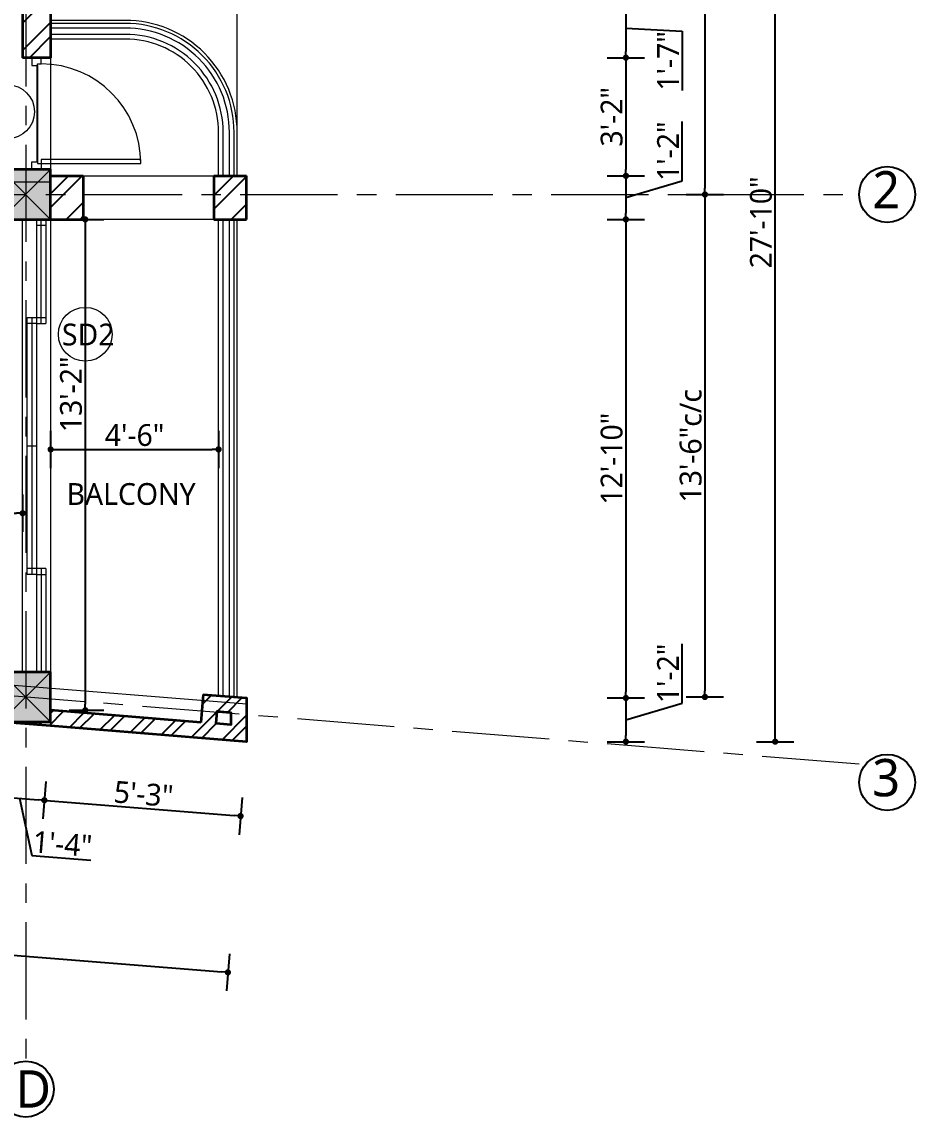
# Model space of a CAD drawing. Header units: inches. Extents: x 17146 to 31738, y -8920 to -2452.
# Drawn here: x 26841.2 to 27128.4, y -5476.1 to -5124 of the extents above; entities that cross this region are included whole.
import ezdxf

# ---------------------------------------------------------------- set-up
doc = ezdxf.new("R2010")
doc.units = ezdxf.units.IN
doc.header["$LTSCALE"] = 25
doc.header["$MEASUREMENT"] = 0
doc.header["$PDMODE"] = 3
doc.linetypes.add('CENTER', pattern=[2, 1.25, -0.25, 0.25, -0.25])
doc.layers.get('Defpoints').update_dxf_attribs({"color": 251})
for name, color, linetype in [('A-HATCH', 7, 'Continuous'), ('Text-external', 7, 'Continuous'), ('Text-internal', 7, 'Continuous')]:
    doc.layers.add(name, color=color, linetype=linetype)
for name, color, linetype, lineweight in [('A_Grid Name', 216, 'Continuous', 5), ('Center line', 252, 'CENTER', 20), ('Column', 130, 'Continuous', 35), ('Dim-external', 151, 'Continuous', 9), ('Dim-internal', 150, 'Continuous', 9), ('Door-window', 40, 'Continuous', 15), ('Elevation3', 74, 'Continuous', 13), ('Hatch', 253, 'Continuous', 13), ('Railing', 153, 'Continuous', 18), ('sill', 30, 'Continuous', 20), ('text window', 212, 'Continuous', 20), ('Wall-Section', 6, 'Continuous', 35)]:
    doc.layers.add(name, color=color, linetype=linetype, lineweight=lineweight)
doc.styles.add('caption 1in-8ft', font='trebuc.ttf', dxfattribs={"height": 12})
doc.styles.add('int text 1in-8ft', font='trebuc.ttf', dxfattribs={"height": 7})
doc.dimstyles.new('dim 1in-8ft', dxfattribs={"dimtxt": 7, "dimasz": 2, "dimexe": 6, "dimexo": 6, "dimgap": 1, "dimtad": 1, "dimdec": 0, "dimzin": 0, "dimdsep": 46, "dimlunit": 4, "dimtxsty": 'int text 1in-8ft', "dimblk": 'DOT', "dimcen": 4, "dimdle": 6, "dimclrt": 7, "dimadec": 0, "dimazin": 0, "dimtfac": 1, "dimtdec": 0, "dimtofl": 0, "dimtmove": 0, "dimatfit": 3, "dimfxl": 6, "dimfxlon": 1, "dimtolj": 1, "dimtzin": 0, "dimarcsym": 0})
doc.dimstyles.new('dim 1in-8ft c-c', dxfattribs={"dimtxt": 7, "dimasz": 2, "dimexe": 6, "dimexo": 6, "dimgap": 1, "dimtad": 1, "dimdec": 0, "dimzin": 0, "dimdsep": 46, "dimlunit": 4, "dimtxsty": 'int text 1in-8ft', "dimblk": 'DOT', "dimcen": 4, "dimdle": 6, "dimclrt": 7, "dimadec": 0, "dimazin": 0, "dimtfac": 1, "dimtdec": 0, "dimtofl": 0, "dimtmove": 0, "dimatfit": 3, "dimfxl": 6, "dimfxlon": 1, "dimtolj": 1, "dimtzin": 0, "dimarcsym": 0})
pattern_1 = [(45, (21802.997, -5241.595), (-6.629126, 6.629126), []), (45, (21807.416, -5241.595), (-6.629126, 6.629126), [])]

# ---------------------------------------------------------------- blocks, each defined once
blk = doc.blocks.new('col')
at = {"layer": 'Hatch'}
h = blk.add_hatch(color=256, dxfattribs=at)
h.dxf.hatch_style = 1
h.paths.add_polyline_path([(-8, -8), (8, -8), (8, 8), (-8, 8)])
at = {"layer": 'Column'}
blk.add_lwpolyline([(-8, -8), (8, -8), (8, 8), (-8, 8)], close=True, dxfattribs=at)
at = {"layer": 'Dim-external'}
for p, q in [((-8, 8), (8, -8)), ((8, 8), (-8, -8))]:
    blk.add_line(p, q, dxfattribs=at)
blk = doc.blocks.new('gridd')
at = {"layer": 'Dim-external'}
for p in [(507, -150), (507, -311.55)]:
    blk.add_blockref('col', p, dxfattribs=at)
blk = doc.blocks.new('*U14')
at = {"lineweight": 20}
for points in [[(0, -1.5), (0, 1.5), (2.5, 1.5), (2.5, -0.25), (2, -0.25), (2, -1.5)], [(36, -1.5), (36, 1.5), (33.5, 1.5), (33.5, -0.25), (34, -0.25), (34, -1.5)], [(2, -1.5), (2, -33.5), (3.25, -33.47), (3.25, -1.5)]]:
    blk.add_lwpolyline(points, close=True, dxfattribs=at)
at = {"lineweight": 13}
blk.add_arc((2, -1.5), 32, 270, 0, dxfattribs=at)
at = {"layer": 'Defpoints'}
blk.add_line((2.5, -0.25), (33.5, -0.25), dxfattribs=at)
blk = doc.blocks.new('grid')
at = {"layer": 'Center line'}
for p, q in [((506, 115), (506, -429.63)), ((-175, -151), (774, -151)), ((774, -334.17), (-175, -257.62))]:
    blk.add_line(p, q, dxfattribs=at)
at = {"layer": 'Text-external'}
for centre in [(783, -151), (783, -340), (506, -438.63)]:
    blk.add_circle(centre, 9, dxfattribs=at)
at = {"layer": 'Text-external', "char_height": 12, "width": 130.1671, "attachment_point": 1, "style": 'caption 1in-8ft'}
for s, insert in [('2', (778.23, -143.48)), ('3', (778.23, -332.48)), ('D', (502.71, -432.61))]:
    blk.add_mtext(s, dxfattribs=dict(at, insert=insert))
blk = doc.blocks.new('_Dot')
at = {"color": 0, "linetype": 'ByBlock', "lineweight": -2}
blk.add_line((-0.5, 0), (-1, 0), dxfattribs=at)
at = {"color": 0, "linetype": 'ByBlock', "const_width": 0.5}
blk.add_lwpolyline([(-0.25, 0, 1), (0.25, 0, 1)], format="xyb", close=True, dxfattribs=at)
blk = doc.blocks.new('*D260')
at = {"layer": 'Defpoints', "color": 0, "transparency": 16777216}
for p in [(26834.44, -5349.03), (26850.44, -5349.19), (26848.42, -5374.24)]:
    blk.add_point(p, dxfattribs=at)
at = {"layer": 'Dim-external', "color": 0, "lineweight": -2, "transparency": 16777216}
for p, q in [((26832.99, -5366.97), (26832.03, -5378.94)), ((26848.9, -5368.26), (26847.94, -5380.22)), ((26834.5, -5373.12), (26846.42, -5374.08)), ((26840.46, -5373.6), (26844.4, -5391.97)), ((26844.4, -5391.97), (26863.37, -5393.5))]:
    blk.add_line(p, q, dxfattribs=at)
at = {"layer": 'Dim-external', "color": 0, "lineweight": -2, "transparency": 16777216, "xscale": 2, "yscale": 2, "zscale": 2}
for p, rotation in [((26832.51, -5372.95), 175.3884517382356), ((26848.42, -5374.24), 355.3884517382356)]:
    blk.add_blockref('_Dot', p, dxfattribs=dict(at, rotation=rotation))
at = {"layer": 'Dim-external', "color": 7, "transparency": 16777216, "insert": (26854.24, -5388.25), "char_height": 7, "attachment_point": 5, "rotation": 355.3885, "style": 'int text 1in-8ft'}
blk.add_mtext('\\A1;1\'-4"', dxfattribs=at)
blk = doc.blocks.new('*D261')
at = {"layer": 'Defpoints', "color": 0, "transparency": 16777216}
for p in [(26850.44, -5349.19), (26913.44, -5355.4), (26911.51, -5379.33)]:
    blk.add_point(p, dxfattribs=at)
at = {"layer": 'Dim-external', "color": 0, "lineweight": -2, "transparency": 16777216}
for p, q in [((26848.9, -5368.26), (26847.94, -5380.22)), ((26911.99, -5373.35), (26911.03, -5385.31)), ((26850.41, -5374.4), (26909.51, -5379.17))]:
    blk.add_line(p, q, dxfattribs=at)
at = {"layer": 'Dim-external', "color": 0, "lineweight": -2, "transparency": 16777216, "xscale": 2, "yscale": 2, "zscale": 2}
for p, rotation in [((26848.42, -5374.24), 175.3884517382356), ((26911.51, -5379.33), 355.3884517382356)]:
    blk.add_blockref('_Dot', p, dxfattribs=dict(at, rotation=rotation))
at = {"layer": 'Dim-external', "color": 7, "transparency": 16777216, "insert": (26880.33, -5372.24), "char_height": 7, "attachment_point": 5, "rotation": 355.3885, "style": 'int text 1in-8ft'}
blk.add_mtext('\\A1;5\'-3"', dxfattribs=at)
blk = doc.blocks.new('*D263')
at = {"layer": 'Defpoints', "color": 0, "transparency": 16777216}
for p in [(26676.44, -5327.64), (26842.44, -5341.03), (26837.4, -5403.45)]:
    blk.add_point(p, dxfattribs=at)
at = {"layer": 'Dim-external', "color": 0, "lineweight": -2, "transparency": 16777216}
for p, q in [((26671.89, -5384.08), (26670.92, -5396.04)), ((26673.4, -5390.22), (26835.41, -5403.29)), ((26837.89, -5397.47), (26836.92, -5409.43))]:
    blk.add_line(p, q, dxfattribs=at)
at = {"layer": 'Dim-external', "color": 0, "lineweight": -2, "transparency": 16777216, "xscale": 2, "yscale": 2, "zscale": 2}
for p, rotation in [((26671.4, -5390.06), 175.38845173824), ((26837.4, -5403.45), 355.38845173824)]:
    blk.add_blockref('_Dot', p, dxfattribs=dict(at, rotation=rotation))
at = {"layer": 'Dim-external', "color": 7, "transparency": 16777216, "insert": (26754.77, -5392.21), "char_height": 7, "attachment_point": 5, "rotation": 355.3885, "style": 'int text 1in-8ft'}
blk.add_mtext('\\A1;13\'-11"c/c', dxfattribs=at)
blk = doc.blocks.new('*D274')
at = {"layer": 'Defpoints', "color": 0, "transparency": 16777216}
for p in [(26850.44, -5135.48), (26850.44, -5173.48), (27035.44, -5173.48)]:
    blk.add_point(p, dxfattribs=at)
at = {"layer": 'Dim-external', "color": 0, "lineweight": -2, "transparency": 16777216}
for p, q in [((27029.44, -5135.48), (27041.44, -5135.48)), ((27035.44, -5137.48), (27035.44, -5171.48)), ((27029.44, -5173.48), (27041.44, -5173.48))]:
    blk.add_line(p, q, dxfattribs=at)
at = {"layer": 'Dim-external', "color": 0, "lineweight": -2, "transparency": 16777216, "xscale": 2, "yscale": 2, "zscale": 2}
for p, rotation in [((27035.44, -5135.48), 90), ((27035.44, -5173.48), 270)]:
    blk.add_blockref('_Dot', p, dxfattribs=dict(at, rotation=rotation))
at = {"layer": 'Dim-external', "color": 7, "transparency": 16777216, "insert": (27030.88, -5154.48), "char_height": 7, "attachment_point": 5, "rotation": 90, "style": 'int text 1in-8ft'}
blk.add_mtext('\\A1;3\'-2"', dxfattribs=at)
blk = doc.blocks.new('*D275')
at = {"layer": 'Defpoints', "color": 0, "transparency": 16777216}
for p in [(26860.94, -5173.48), (26859.44, -5187.48), (27035.44, -5187.48)]:
    blk.add_point(p, dxfattribs=at)
at = {"layer": 'Dim-external', "color": 0, "lineweight": -2, "transparency": 16777216}
for p, q in [((27053.48, -5175.07), (27053.48, -5156.04)), ((27029.44, -5173.48), (27041.44, -5173.48)), ((27035.44, -5180.48), (27053.48, -5175.07)), ((27035.44, -5175.48), (27035.44, -5185.48)), ((27029.44, -5187.48), (27041.44, -5187.48))]:
    blk.add_line(p, q, dxfattribs=at)
at = {"layer": 'Dim-external', "color": 0, "lineweight": -2, "transparency": 16777216, "xscale": 2, "yscale": 2, "zscale": 2}
for p, rotation in [((27035.44, -5173.48), 90), ((27035.44, -5187.48), 270)]:
    blk.add_blockref('_Dot', p, dxfattribs=dict(at, rotation=rotation))
at = {"layer": 'Dim-external', "color": 7, "transparency": 16777216, "insert": (27048.97, -5165.55), "char_height": 7, "attachment_point": 5, "rotation": 90, "style": 'int text 1in-8ft'}
blk.add_mtext('\\A1;1\'-2"', dxfattribs=at)
blk = doc.blocks.new('*D276')
at = {"layer": 'Defpoints', "color": 0, "transparency": 16777216}
for p in [(26913.44, -5187.48), (26913.44, -5341.36), (27035.44, -5341.36)]:
    blk.add_point(p, dxfattribs=at)
at = {"layer": 'Dim-external', "color": 0, "lineweight": -2, "transparency": 16777216}
for p, q in [((27029.44, -5187.48), (27041.44, -5187.48)), ((27035.44, -5189.48), (27035.44, -5339.36)), ((27029.44, -5341.36), (27041.44, -5341.36))]:
    blk.add_line(p, q, dxfattribs=at)
at = {"layer": 'Dim-external', "color": 0, "lineweight": -2, "transparency": 16777216, "xscale": 2, "yscale": 2, "zscale": 2}
for p, rotation in [((27035.44, -5187.48), 90), ((27035.44, -5341.36), 270)]:
    blk.add_blockref('_Dot', p, dxfattribs=dict(at, rotation=rotation))
at = {"layer": 'Dim-external', "color": 7, "transparency": 16777216, "insert": (27030.88, -5264.42), "char_height": 7, "attachment_point": 5, "rotation": 90, "style": 'int text 1in-8ft'}
blk.add_mtext('\\A1;12\'-10"', dxfattribs=at)
blk = doc.blocks.new('*D277')
at = {"layer": 'Defpoints', "color": 0, "transparency": 16777216}
for p in [(26913.44, -5341.36), (26913.44, -5355.4), (27035.44, -5355.4)]:
    blk.add_point(p, dxfattribs=at)
at = {"layer": 'Dim-external', "color": 0, "lineweight": -2, "transparency": 16777216}
for p, q in [((27053.48, -5342.97), (27053.48, -5323.94)), ((27029.44, -5341.36), (27041.44, -5341.36)), ((27035.44, -5348.38), (27053.48, -5342.97)), ((27035.44, -5343.36), (27035.44, -5353.4)), ((27029.44, -5355.4), (27041.44, -5355.4))]:
    blk.add_line(p, q, dxfattribs=at)
at = {"layer": 'Dim-external', "color": 0, "lineweight": -2, "transparency": 16777216, "xscale": 2, "yscale": 2, "zscale": 2}
for p, rotation in [((27035.44, -5341.36), 90), ((27035.44, -5355.4), 270)]:
    blk.add_blockref('_Dot', p, dxfattribs=dict(at, rotation=rotation))
at = {"layer": 'Dim-external', "color": 7, "transparency": 16777216, "insert": (27048.97, -5333.45), "char_height": 7, "attachment_point": 5, "rotation": 90, "style": 'int text 1in-8ft'}
blk.add_mtext('\\A1;1\'-2"', dxfattribs=at)
blk = doc.blocks.new('*D278')
at = {"layer": 'Defpoints', "color": 0, "transparency": 16777216}
for p in [(26842.44, -5029.48), (26850.44, -5179.48), (27060.86, -5179.48)]:
    blk.add_point(p, dxfattribs=at)
at = {"layer": 'Dim-external', "color": 0, "lineweight": -2, "transparency": 16777216}
for p, q in [((27054.86, -5029.48), (27066.86, -5029.48)), ((27060.86, -5031.48), (27060.86, -5177.48)), ((27054.86, -5179.48), (27066.86, -5179.48))]:
    blk.add_line(p, q, dxfattribs=at)
at = {"layer": 'Dim-external', "color": 0, "lineweight": -2, "transparency": 16777216, "xscale": 2, "yscale": 2, "zscale": 2}
for p, rotation in [((27060.86, -5029.48), 90), ((27060.86, -5179.48), 270)]:
    blk.add_blockref('_Dot', p, dxfattribs=dict(at, rotation=rotation))
at = {"layer": 'Dim-external', "color": 7, "transparency": 16777216, "insert": (27056.29, -5103.48), "char_height": 7, "attachment_point": 5, "rotation": 90, "style": 'int text 1in-8ft'}
blk.add_mtext('\\A1;12\'-6"c/c', dxfattribs=at)
blk = doc.blocks.new('*D279')
at = {"layer": 'Defpoints', "color": 0, "transparency": 16777216}
for p in [(26850.44, -5179.48), (26842.44, -5341.03), (27060.86, -5341.03)]:
    blk.add_point(p, dxfattribs=at)
at = {"layer": 'Dim-external', "color": 0, "lineweight": -2, "transparency": 16777216}
for p, q in [((27054.86, -5179.48), (27066.86, -5179.48)), ((27060.86, -5181.48), (27060.86, -5339.03)), ((27054.86, -5341.03), (27066.86, -5341.03))]:
    blk.add_line(p, q, dxfattribs=at)
at = {"layer": 'Dim-external', "color": 0, "lineweight": -2, "transparency": 16777216, "xscale": 2, "yscale": 2, "zscale": 2}
for p, rotation in [((27060.86, -5179.48), 90), ((27060.86, -5341.03), 270)]:
    blk.add_blockref('_Dot', p, dxfattribs=dict(at, rotation=rotation))
at = {"layer": 'Dim-external', "color": 7, "transparency": 16777216, "insert": (27056.29, -5260.26), "char_height": 7, "attachment_point": 5, "rotation": 90, "style": 'int text 1in-8ft'}
blk.add_mtext('\\A1;13\'-6"c/c', dxfattribs=at)
blk = doc.blocks.new('*D280')
at = {"layer": 'Defpoints', "color": 0, "transparency": 16777216}
for p in [(26913.44, -5021.48), (27083.44, -5021.48), (26913.44, -5355.4)]:
    blk.add_point(p, dxfattribs=at)
at = {"layer": 'Dim-external', "color": 0, "lineweight": -2, "transparency": 16777216}
for p, q in [((27077.44, -5021.48), (27089.44, -5021.48)), ((27083.44, -5353.4), (27083.44, -5023.48)), ((27077.44, -5355.4), (27089.44, -5355.4))]:
    blk.add_line(p, q, dxfattribs=at)
at = {"layer": 'Dim-external', "color": 0, "lineweight": -2, "transparency": 16777216, "xscale": 2, "yscale": 2, "zscale": 2}
for p, rotation in [((27083.44, -5021.48), 90), ((27083.44, -5355.4), 270)]:
    blk.add_blockref('_Dot', p, dxfattribs=dict(at, rotation=rotation))
at = {"layer": 'Dim-external', "color": 7, "transparency": 16777216, "insert": (27078.88, -5188.44), "char_height": 7, "attachment_point": 5, "rotation": 90, "style": 'int text 1in-8ft'}
blk.add_mtext('\\A1;27\'-10"', dxfattribs=at)
blk = doc.blocks.new('*D288')
at = {"layer": 'Defpoints', "color": 0, "transparency": 16777216}
for p in [(26266.44, -5303.22), (26913.44, -5355.4), (26907.45, -5429.58)]:
    blk.add_point(p, dxfattribs=at)
at = {"layer": 'Dim-external', "color": 0, "lineweight": -2, "transparency": 16777216}
for p, q in [((26260.94, -5371.41), (26259.97, -5383.37)), ((26262.45, -5377.55), (26905.46, -5429.42)), ((26907.94, -5423.6), (26906.97, -5435.56))]:
    blk.add_line(p, q, dxfattribs=at)
at = {"layer": 'Dim-external', "color": 0, "lineweight": -2, "transparency": 16777216, "xscale": 2, "yscale": 2, "zscale": 2}
for p, rotation in [((26260.45, -5377.39), 175.3884517382375), ((26907.45, -5429.58), 355.3884517382375)]:
    blk.add_blockref('_Dot', p, dxfattribs=dict(at, rotation=rotation))
at = {"layer": 'Dim-external', "color": 7, "transparency": 16777216, "insert": (26584.32, -5398.96), "char_height": 7, "attachment_point": 5, "rotation": 355.3885, "style": 'int text 1in-8ft'}
blk.add_mtext('\\A1;54\'-1"', dxfattribs=at)
blk = doc.blocks.new('*D292')
at = {"layer": 'Defpoints', "color": 0, "transparency": 16777216}
for p in [(26841.44, -5116.48), (26850.44, -5135.48), (27035.44, -5135.48)]:
    blk.add_point(p, dxfattribs=at)
at = {"layer": 'Dim-external', "color": 0, "lineweight": -2, "transparency": 16777216}
for p, q in [((27029.44, -5116.48), (27041.44, -5116.48)), ((27035.44, -5118.48), (27035.44, -5133.48)), ((27035.44, -5125.98), (27053.48, -5127)), ((27053.48, -5127), (27053.48, -5146.03)), ((27029.44, -5135.48), (27041.44, -5135.48))]:
    blk.add_line(p, q, dxfattribs=at)
at = {"layer": 'Dim-external', "color": 0, "lineweight": -2, "transparency": 16777216, "xscale": 2, "yscale": 2, "zscale": 2}
for p, rotation in [((27035.44, -5116.48), 90), ((27035.44, -5135.48), 270)]:
    blk.add_blockref('_Dot', p, dxfattribs=dict(at, rotation=rotation))
at = {"layer": 'Dim-external', "color": 7, "transparency": 16777216, "insert": (27048.98, -5136.51), "char_height": 7, "attachment_point": 5, "rotation": 90, "style": 'int text 1in-8ft'}
blk.add_mtext('\\A1;1\'-7"', dxfattribs=at)
blk = doc.blocks.new('*D457')
at = {"layer": 'Defpoints', "color": 0, "transparency": 16777216}
for p in [(26673.44, -5221.48), (26841.44, -5221.48), (26841.44, -5281.97)]:
    blk.add_point(p, dxfattribs=at)
at = {"layer": 'Dim-internal', "color": 0, "lineweight": -2, "transparency": 16777216}
for p, q in [((26673.44, -5275.97), (26673.44, -5287.97)), ((26841.44, -5275.97), (26841.44, -5287.97)), ((26675.44, -5281.97), (26839.44, -5281.97))]:
    blk.add_line(p, q, dxfattribs=at)
at = {"layer": 'Dim-internal', "color": 0, "lineweight": -2, "transparency": 16777216, "xscale": 2, "yscale": 2, "zscale": 2, "rotation": 180}
blk.add_blockref('_Dot', (26673.44, -5281.97), dxfattribs=at)
at = {"layer": 'Dim-internal', "color": 0, "lineweight": -2, "transparency": 16777216, "xscale": 2, "yscale": 2, "zscale": 2}
blk.add_blockref('_Dot', (26841.44, -5281.97), dxfattribs=at)
at = {"layer": 'Dim-internal', "color": 7, "transparency": 16777216, "insert": (26757.44, -5277.47), "char_height": 7, "attachment_point": 5, "style": 'int text 1in-8ft'}
blk.add_mtext("\\A1;14'", dxfattribs=at)
blk = doc.blocks.new('*D459')
at = {"layer": 'Defpoints', "color": 0, "transparency": 16777216}
for p in [(26850.44, -5185.48), (26904.44, -5185.48), (26904.44, -5261.43)]:
    blk.add_point(p, dxfattribs=at)
at = {"layer": 'Dim-internal', "color": 0, "lineweight": -2, "transparency": 16777216}
for p, q in [((26850.44, -5255.43), (26850.44, -5267.43)), ((26904.44, -5255.43), (26904.44, -5267.43)), ((26852.44, -5261.43), (26902.44, -5261.43))]:
    blk.add_line(p, q, dxfattribs=at)
at = {"layer": 'Dim-internal', "color": 0, "lineweight": -2, "transparency": 16777216, "xscale": 2, "yscale": 2, "zscale": 2, "rotation": 180}
blk.add_blockref('_Dot', (26850.44, -5261.43), dxfattribs=at)
at = {"layer": 'Dim-internal', "color": 0, "lineweight": -2, "transparency": 16777216, "xscale": 2, "yscale": 2, "zscale": 2}
blk.add_blockref('_Dot', (26904.44, -5261.43), dxfattribs=at)
at = {"layer": 'Dim-internal', "color": 7, "transparency": 16777216, "insert": (26877.44, -5256.86), "char_height": 7, "attachment_point": 5, "style": 'int text 1in-8ft'}
blk.add_mtext('\\A1;4\'-6"', dxfattribs=at)
blk = doc.blocks.new('*D460')
at = {"layer": 'Defpoints', "color": 0, "transparency": 16777216}
for p in [(26850.44, -5187.48), (26850.44, -5345.31), (26861.58, -5345.31)]:
    blk.add_point(p, dxfattribs=at)
at = {"layer": 'Dim-internal', "color": 0, "lineweight": -2, "transparency": 16777216}
for p, q in [((26856.44, -5187.48), (26867.58, -5187.48)), ((26861.58, -5189.48), (26861.58, -5343.31)), ((26856.44, -5345.31), (26867.58, -5345.31))]:
    blk.add_line(p, q, dxfattribs=at)
at = {"layer": 'Dim-internal', "color": 0, "lineweight": -2, "transparency": 16777216, "xscale": 2, "yscale": 2, "zscale": 2}
for p, rotation in [((26861.58, -5187.48), 90), ((26861.58, -5345.31), 270)]:
    blk.add_blockref('_Dot', p, dxfattribs=dict(at, rotation=rotation))
at = {"layer": 'Dim-internal', "color": 7, "transparency": 16777216, "insert": (26857.02, -5243.73), "char_height": 7, "attachment_point": 5, "rotation": 90, "style": 'int text 1in-8ft'}
blk.add_mtext('\\A1;13\'-2"', dxfattribs=at)
blk = doc.blocks.new('BP1')
at = {"layer": 'A_Grid Name'}
for p, q in [((551, 0), (551, -328.84)), ((551, -154), (30, -154)), ((551, -166), (30, -166)), ((614, -321.89), (0, -272.36)), ((614, -333.93), (0, -284.4))]:
    blk.add_line(p, q, dxfattribs=at)

msp = doc.modelspace()

# ---------------------------------------------------------------- hatches: boundary and pattern name
at = {"layer": 'A-HATCH'}
h = msp.add_hatch(dxfattribs=at)
h.set_pattern_fill('ANSI32', color=256, scale=25, style=0)
h.set_pattern_definition([(45, (21802.997, -5239.595), (-6.629126, 6.629126), []), (45, (21807.416, -5239.595), (-6.629126, 6.629126), [])])
h.paths.add_polyline_path([(26850.44, -5116.48), (26841.44, -5116.48), (26841.44, -5135.48), (26850.44, -5135.48)])
h = msp.add_hatch(dxfattribs=at)
h.set_pattern_fill('ANSI32', color=256, scale=25, style=0)
h.set_pattern_definition(pattern_1)
h.paths.add_polyline_path([(26850.44, -5187.48), (26850.44, -5173.48), (26860.94, -5173.48), (26860.94, -5187.48)])
h = msp.add_hatch(dxfattribs=at)
h.set_pattern_fill('ANSI32', color=256, scale=25, style=0)
h.set_pattern_definition(pattern_1)
h.paths.add_polyline_path([(26902.94, -5173.48), (26902.94, -5187.48), (26913.44, -5187.48), (26913.44, -5173.48)])
h = msp.add_hatch(dxfattribs=at)
h.set_pattern_fill('ANSI32', color=256, scale=20)
h.set_pattern_definition([(45, (27052.565, -5239.595), (-5.3033, 5.3033), []), (45, (27056.1005, -5239.595), (-5.3033, 5.3033), [])])
edge = h.paths.add_edge_path()
edge.add_line((26836.12, -5344.15), (26682.12, -5331.73))
edge.add_line((26850.44, -5350.32), (26668.44, -5335.64))
h = msp.add_hatch(dxfattribs=at)
h.set_pattern_fill('ANSI32', color=256, scale=20)
h.set_pattern_definition([(45, (27052.565, -5239.595), (-5.3033, 5.3033), []), (45, (27056.1005, -5239.595), (-5.3033, 5.3033), [])])
h.paths.add_polyline_path([(26899.44, -5340.23), (26898.71, -5349.2), (26903.7, -5349.6), (26904.02, -5345.62), (26908.44, -5345.97), (26908.44, -5349.99), (26850.44, -5345.31), (26850.44, -5349.19), (26836.44, -5349.19), (26913.44, -5355.4), (26913.44, -5341.36)])

# ---------------------------------------------------------------- linework, layer by layer
at = {"layer": 'Door-window'}
for p, q in [((26845.94, -5187.48), (26845.94, -5220.98)), ((26848.94, -5187.48), (26845.94, -5187.48)), ((26848.94, -5189.48), (26845.94, -5189.48)), ((26847.44, -5220.98), (26847.44, -5187.48)), ((26848.94, -5187.48), (26848.94, -5220.98)), ((26845.94, -5220.98), (26842.94, -5220.98)), ((26844.44, -5218.98), (26844.44, -5301.69)), ((26845.94, -5218.98), (26848.94, -5218.98)), ((26845.94, -5220.98), (26848.94, -5220.98)), ((26845.94, -5260.34), (26842.94, -5260.34)), ((26845.94, -5299.69), (26842.94, -5299.69)), ((26845.94, -5299.69), (26845.94, -5333.03)), ((26848.94, -5299.69), (26845.94, -5299.69)), ((26845.94, -5301.69), (26848.94, -5301.69)), ((26847.44, -5299.69), (26847.44, -5333.03)), ((26848.94, -5299.69), (26848.94, -5333.03))]:
    msp.add_line(p, q, dxfattribs=at)
msp.add_lwpolyline([(26842.94, -5218.98), (26845.94, -5218.98), (26845.94, -5301.69), (26842.94, -5301.69)], close=True, dxfattribs=at)
at = {"layer": 'Elevation3'}
msp.add_line((26910.44, -5173.48), (26910.44, -5035.48), dxfattribs=at)
at = {"layer": 'Railing'}
for points in [[(26907.94, -5173.48), (26907.94, -5159.48, 0.414214), (26874.44, -5125.98), (26850.44, -5125.98)], [(26905.94, -5173.48), (26905.94, -5159.48, 0.414214), (26874.44, -5127.98), (26850.44, -5127.98)]]:
    msp.add_lwpolyline(points, format="xyb", dxfattribs=at)
for points in [[(26905.94, -5340.75), (26905.94, -5187.48)], [(26907.94, -5340.92), (26907.94, -5187.48)]]:
    msp.add_lwpolyline(points, dxfattribs=at)
at = {"layer": 'sill'}
for p, q in [((26860.94, -5173.48), (26902.94, -5173.48)), ((26841.44, -5333.03), (26841.44, -5187.48)), ((26850.44, -5187.48), (26850.44, -5333.03)), ((26902.94, -5187.48), (26860.94, -5187.48))]:
    msp.add_line(p, q, dxfattribs=at)
for points in [[(26910.44, -5173.48), (26910.44, -5159.48, 0.414214), (26874.44, -5123.48), (26850.44, -5123.48)], [(26909.44, -5173.48), (26909.44, -5159.48, 0.414214), (26874.44, -5124.48), (26850.44, -5124.48)], [(26904.44, -5173.48), (26904.44, -5159.48, 0.414214), (26874.44, -5129.48), (26850.44, -5129.48)]]:
    msp.add_lwpolyline(points, format="xyb", dxfattribs=at)
for points in [[(26904.44, -5340.63), (26904.44, -5187.48)], [(26909.44, -5341.04), (26909.44, -5187.48)], [(26910.44, -5341.12), (26910.44, -5187.48)]]:
    msp.add_lwpolyline(points, dxfattribs=at)
at = {"layer": 'text window', "ltscale": 15}
for centre in [(26836.62, -5152.85), (26861.58, -5224.41)]:
    msp.add_circle(centre, 8.64, dxfattribs=at)
at = {"layer": 'Wall-Section'}
for p, q in [((26841.44, -5116.48), (26841.44, -5135.48)), ((26850.44, -5116.48), (26850.44, -5135.48)), ((26850.44, -5135.48), (26841.44, -5135.48)), ((26850.44, -5173.48), (26860.94, -5173.48)), ((26850.44, -5187.48), (26850.44, -5173.48)), ((26860.94, -5173.48), (26860.94, -5187.48)), ((26902.94, -5173.48), (26913.44, -5173.48)), ((26902.94, -5173.48), (26902.94, -5187.48)), ((26913.44, -5187.48), (26913.44, -5173.48)), ((26850.44, -5187.48), (26860.94, -5187.48)), ((26902.94, -5187.48), (26913.44, -5187.48)), ((26850.44, -5350.32), (26668.44, -5335.64)), ((26899.44, -5340.23), (26898.71, -5349.2))]:
    msp.add_line(p, q, dxfattribs=at)
for points in [[(26899.44, -5340.23), (26913.44, -5341.36), (26913.44, -5355.4), (26850.44, -5350.32)], [(26898.71, -5349.2), (26850.44, -5345.31)]]:
    msp.add_lwpolyline(points, dxfattribs=at)
msp.add_lwpolyline([(26903.7, -5349.6), (26904.02, -5345.62), (26908.44, -5345.97), (26908.44, -5349.99)], close=True, dxfattribs=at)

# ---------------------------------------------------------------- block references
at = {"layer": 'A_Grid Name'}
msp.add_blockref('BP1', (26299.44, -5021.48), dxfattribs=at)
at = {"layer": 'Column'}
for name, p in [('grid', (26336.44, -5028.48)), ('gridd', (26335.44, -5029.48))]:
    msp.add_blockref(name, p, dxfattribs=at)
at = {"layer": 'Door-window', "rotation": 90.00000000000001}
msp.add_blockref('*U14', (26845.94, -5171.48), dxfattribs=at)

# ---------------------------------------------------------------- texts
at = {"layer": 'text window', "ltscale": 15, "insert": (26854.09, -5220.99), "char_height": 7, "attachment_point": 1, "style": 'int text 1in-8ft'}
msp.add_mtext_dynamic_manual_height_columns('SD2', width=16.2552, gutter_width=1, heights=[0], dxfattribs=at)
at = {"layer": 'Text-internal', "insert": (26836.16, -5272.27), "char_height": 7, "width": 80.332, "attachment_point": 1, "style": 'int text 1in-8ft'}
msp.add_mtext('\\pxqc;{\\C0;BALCONY}', dxfattribs=at)

# ---------------------------------------------------------------- dimensions: what is measured, and where the dimension line sits
at = {"layer": 'Dim-external'}
dim = msp.add_linear_dim(base=(27083.44, -5021.48), p1=(26913.44, -5355.4), p2=(26913.44, -5021.48), angle=90, dimstyle='dim 1in-8ft', dxfattribs=at)
dim.commit()
dim.dimension.update_dxf_attribs({"geometry": '*D280', "text_midpoint": (27078.88, -5188.44)})
for base, p1, p2, dimstyle, override, picture, middle in [((27060.86, -5179.48), (26842.44, -5029.48), (26850.44, -5179.48), 'dim 1in-8ft c-c', {"dimpost": 'c/c'}, '*D278', (27060.86, -5103.48)), ((27035.44, -5135.48), (26841.44, -5116.48), (26850.44, -5135.48), 'dim 1in-8ft', {"dimtmove": 1}, '*D292', (27053.48, -5128))]:
    dim = msp.add_linear_dim(base=base, p1=p1, p2=p2, angle=90, dimstyle=dimstyle, override=override, dxfattribs=at)
    dim.commit()
    dim.dimension.update_dxf_attribs({"geometry": picture, "text_midpoint": middle, "dimtype": 160})
for base, p1, p2, angle, dimstyle, override, picture, middle in [((27035.44, -5173.48), (26850.44, -5135.48), (26850.44, -5173.48), 90, 'dim 1in-8ft', {"dimtmove": 1}, '*D274', (27030.88, -5154.48)), ((27035.44, -5187.48), (26860.94, -5173.48), (26859.44, -5187.48), 90, 'dim 1in-8ft', {"dimtmove": 1}, '*D275', (27048.97, -5174.07)), ((27060.86, -5341.03), (26850.44, -5179.48), (26842.44, -5341.03), 90, 'dim 1in-8ft c-c', {"dimpost": 'c/c'}, '*D279', (27056.29, -5260.26)), ((27035.44, -5341.36), (26913.44, -5187.48), (26913.44, -5341.36), 90, 'dim 1in-8ft', {"dimtmove": 1}, '*D276', (27030.88, -5264.42)), ((27035.44, -5355.4), (26913.44, -5341.36), (26913.44, -5355.4), 90, 'dim 1in-8ft', {"dimtmove": 1}, '*D277', (27048.97, -5341.97)), ((26837.4, -5403.45), (26676.44, -5327.64), (26842.44, -5341.03), 175.3885, 'dim 1in-8ft c-c', {"dimpost": 'c/c'}, '*D263', (26754.77, -5392.21)), ((26848.42, -5374.24), (26834.44, -5349.03), (26850.44, -5349.19), 175.3885, 'dim 1in-8ft', {"dimtmove": 1}, '*D260', (26845.76, -5387.57)), ((26911.51, -5379.33), (26850.44, -5349.19), (26913.44, -5355.4), 175.3885, 'dim 1in-8ft', {"dimtmove": 1}, '*D261', (26880.33, -5372.24))]:
    dim = msp.add_linear_dim(base=base, p1=p1, p2=p2, angle=angle, dimstyle=dimstyle, override=override, dxfattribs=at)
    dim.commit()
    dim.dimension.update_dxf_attribs({"geometry": picture, "text_midpoint": middle})
dim = msp.add_aligned_dim(p1=(26266.44, -5303.22), p2=(26913.44, -5355.4), distance=-74.42, dimstyle='dim 1in-8ft', dxfattribs=at)
dim.commit()
dim.dimension.update_dxf_attribs({"geometry": '*D288', "text_midpoint": (26584.32, -5398.96)})
at = {"layer": 'Dim-internal'}
for base, p1, p2, picture, middle in [((26904.44, -5261.43), (26850.44, -5185.48), (26904.44, -5185.48), '*D459', (26877.44, -5256.86)), ((26841.44, -5281.97), (26673.44, -5221.48), (26841.44, -5221.48), '*D457', (26757.44, -5277.47))]:
    dim = msp.add_linear_dim(base=base, p1=p1, p2=p2, dimstyle='dim 1in-8ft', dxfattribs=at)
    dim.commit()
    dim.dimension.update_dxf_attribs({"geometry": picture, "text_midpoint": middle})
dim = msp.add_linear_dim(base=(26861.58, -5345.31), p1=(26850.44, -5187.48), p2=(26850.44, -5345.31), angle=90, dimstyle='dim 1in-8ft', dxfattribs=at)
dim.commit()
dim.dimension.update_dxf_attribs({"geometry": '*D460', "text_midpoint": (26861.58, -5243.73), "dimtype": 160})

doc.saveas('drawing.dxf')
